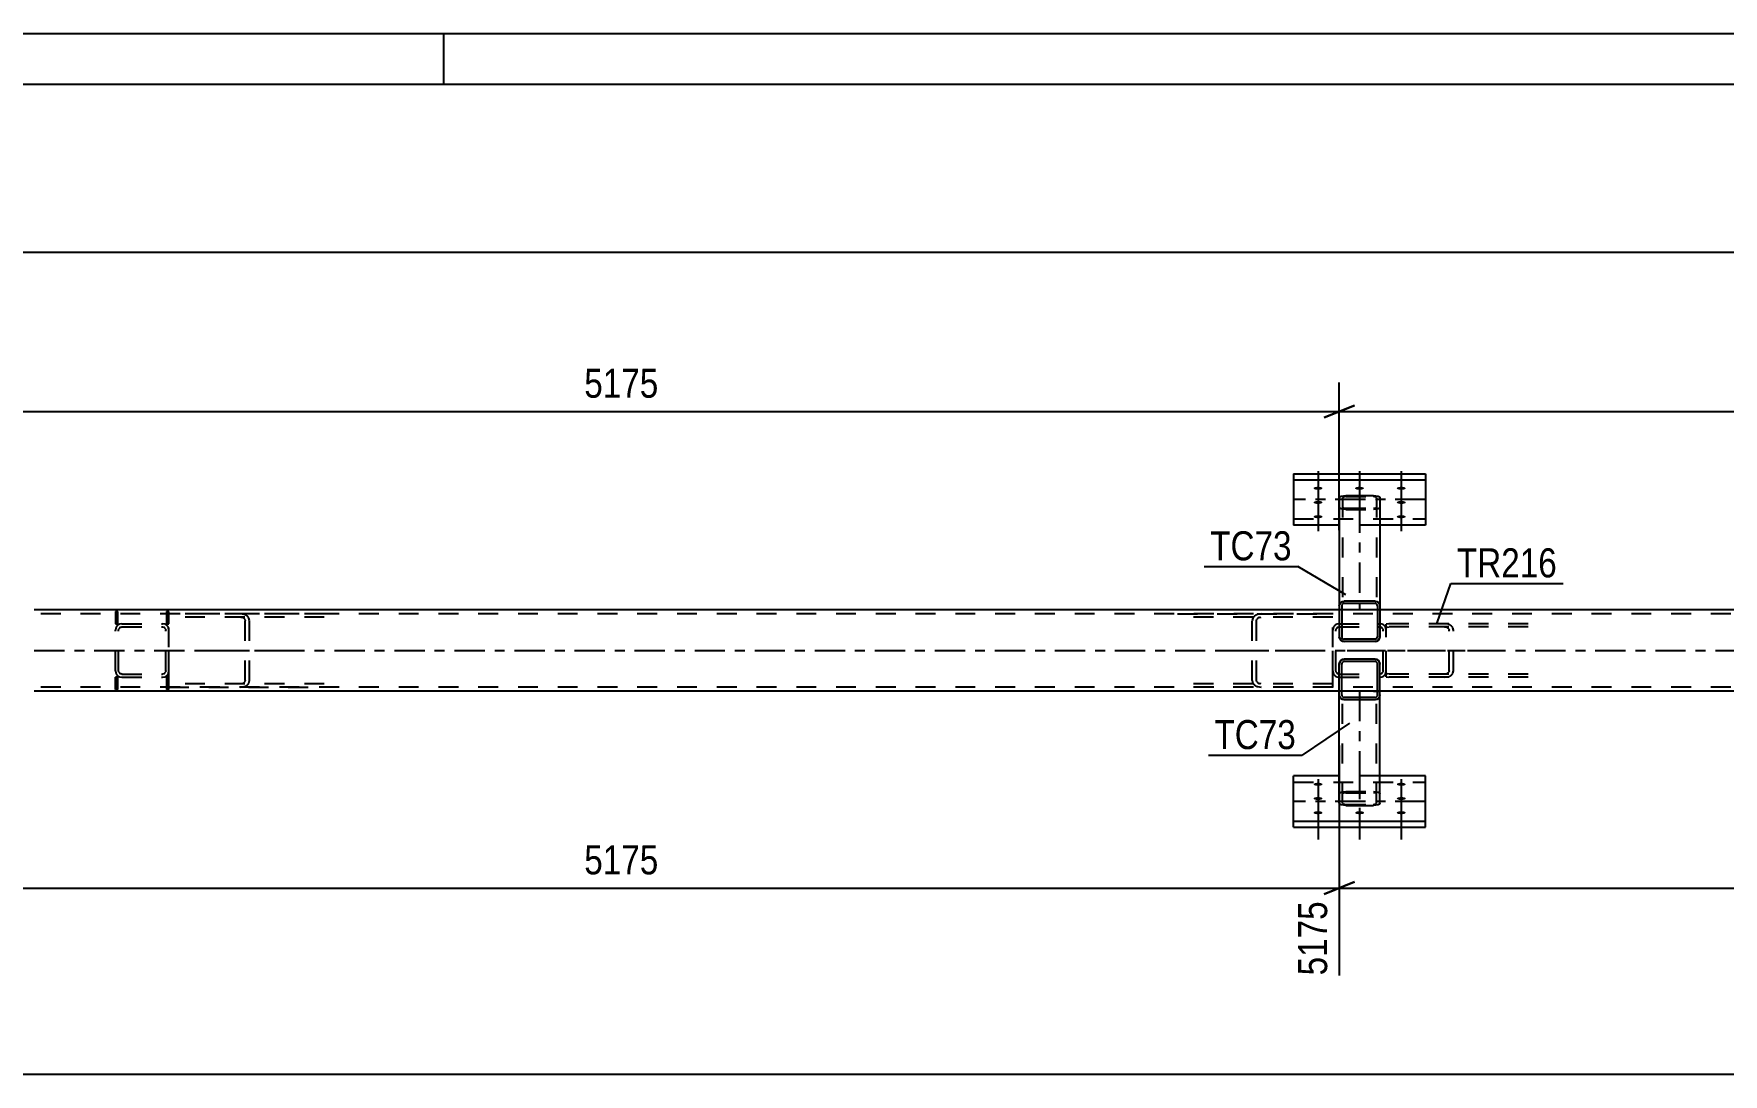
# Model space of a CAD drawing. Header units: millimetres. Extents: x 0 to 1189, y 0 to 841.
# Drawn here: x 98.6 to 265.1, y 738.4 to 841 of the extents above; entities that cross this region are included whole.
import ezdxf

# ---------------------------------------------------------------- set-up
doc = ezdxf.new("R2010")
doc.units = ezdxf.units.MM
doc.linetypes.add('DXK_LINE_DOT2', pattern=[3.9198, 1.9599, -1.9599])
doc.linetypes.add('DXK_LINE_DOT3', pattern=[5.9187, 2.979, -0.9799, 0.9799, -0.9799])
doc.styles.add('Arial Narrow', font='ARIALN.TTF', dxfattribs={"height": 0.2})

# ---------------------------------------------------------------- blocks, each defined once
blk = doc.blocks.new('Unknown-761551702-1163')
at = {"color": 5, "linetype": 'Continuous'}
for p, q in [((1189, 841), (0, 841)), ((139, 836), (139, 841)), ((1184, 836), (5, 836))]:
    blk.add_line(p, q, dxfattribs=at)
blk = doc.blocks.new('Part-761551702-4188 - 4185')
at = {"color": 2, "linetype": 'Continuous'}
for p, q in [((227.28, 784.6), (227.32, 784.78)), ((227.28, 784.6), (227.28, 781.56)), ((227.32, 784.78), (227.42, 784.94)), ((227.42, 784.94), (227.58, 785.04)), ((227.54, 784.69), (227.52, 784.6)), ((227.52, 784.6), (227.52, 781.56)), ((227.59, 784.77), (227.54, 784.69)), ((227.58, 785.04), (227.76, 785.08)), ((227.67, 784.82), (227.59, 784.77)), ((227.76, 784.84), (227.67, 784.82)), ((230.8, 785.08), (227.76, 785.08)), ((230.8, 784.84), (227.76, 784.84)), ((230.8, 785.08), (230.99, 785.04)), ((230.89, 784.82), (230.8, 784.84)), ((230.97, 784.77), (230.89, 784.82)), ((231.02, 784.69), (230.97, 784.77)), ((230.99, 785.04), (231.14, 784.94)), ((231.04, 784.6), (231.02, 784.69)), ((231.04, 784.6), (231.04, 781.56)), ((231.14, 784.94), (231.25, 784.78)), ((231.25, 784.78), (231.28, 784.6)), ((231.28, 784.6), (231.28, 781.56)), ((227.28, 781.56), (227.32, 781.38)), ((227.32, 781.38), (227.42, 781.22)), ((227.42, 781.22), (227.58, 781.12)), ((227.52, 781.56), (227.54, 781.47)), ((227.54, 781.47), (227.59, 781.39)), ((227.58, 781.12), (227.76, 781.08)), ((227.59, 781.39), (227.67, 781.34)), ((227.67, 781.34), (227.76, 781.32)), ((230.8, 781.32), (227.76, 781.32)), ((230.8, 781.08), (227.76, 781.08)), ((230.8, 781.32), (230.89, 781.34)), ((230.8, 781.08), (230.99, 781.12)), ((230.89, 781.34), (230.97, 781.39)), ((230.97, 781.39), (231.02, 781.47)), ((230.99, 781.12), (231.14, 781.22)), ((231.02, 781.47), (231.04, 781.56)), ((231.14, 781.22), (231.25, 781.38)), ((231.25, 781.38), (231.28, 781.56))]:
    blk.add_line(p, q, dxfattribs=at)
at = {"color": 7, "linetype": 'DXK_LINE_DOT2'}
for p, q in [((227.52, 784.2), (227.28, 784.2)), ((231.28, 784.2), (231.04, 784.2)), ((227.32, 781.38), (227.28, 781.56)), ((227.76, 781.08), (227.58, 781.12)), ((230.99, 781.12), (230.8, 781.08)), ((231.28, 781.56), (231.25, 781.38))]:
    blk.add_line(p, q, dxfattribs=at)
for centre, start, end in [((227.76, 781.56), 202.5, 247.5), ((230.8, 781.56), 292.5, 337.5)]:
    blk.add_arc(centre, 0.48, start, end, dxfattribs=at)
blk = doc.blocks.new('Part-761551702-4187 - 4185')
at = {"color": 2, "linetype": 'Continuous'}
for p, q in [((227.32, 779.04), (227.28, 778.86)), ((227.28, 775.82), (227.28, 778.86)), ((227.42, 779.2), (227.32, 779.04)), ((227.58, 779.3), (227.42, 779.2)), ((227.54, 778.95), (227.52, 778.86)), ((227.52, 775.82), (227.52, 778.86)), ((227.59, 779.03), (227.54, 778.95)), ((227.76, 779.34), (227.58, 779.3)), ((227.67, 779.08), (227.59, 779.03)), ((227.76, 779.1), (227.67, 779.08)), ((230.8, 779.34), (227.76, 779.34)), ((230.8, 779.1), (227.76, 779.1)), ((230.99, 779.3), (230.8, 779.34)), ((230.9, 779.08), (230.8, 779.1)), ((230.97, 779.03), (230.9, 779.08)), ((231.03, 778.95), (230.97, 779.03)), ((231.14, 779.2), (230.99, 779.3)), ((231.04, 778.86), (231.03, 778.95)), ((231.04, 775.82), (231.04, 778.86)), ((231.25, 779.04), (231.14, 779.2)), ((231.28, 778.86), (231.25, 779.04)), ((231.28, 775.82), (231.28, 778.86)), ((227.32, 775.64), (227.28, 775.82)), ((227.42, 775.48), (227.32, 775.64)), ((227.58, 775.38), (227.42, 775.48)), ((227.52, 775.82), (227.54, 775.73)), ((227.54, 775.73), (227.59, 775.65)), ((227.76, 775.34), (227.58, 775.38)), ((227.59, 775.65), (227.67, 775.6)), ((227.67, 775.6), (227.76, 775.58)), ((230.8, 775.58), (227.76, 775.58)), ((230.8, 775.34), (227.76, 775.34)), ((230.8, 775.58), (230.9, 775.6)), ((230.99, 775.38), (230.8, 775.34)), ((230.9, 775.6), (230.97, 775.65)), ((230.97, 775.65), (231.03, 775.73)), ((231.14, 775.48), (230.99, 775.38)), ((231.03, 775.73), (231.04, 775.82)), ((231.25, 775.64), (231.14, 775.48)), ((231.28, 775.82), (231.25, 775.64))]:
    blk.add_line(p, q, dxfattribs=at)
at = {"color": 7, "linetype": 'DXK_LINE_DOT2'}
for p, q in [((227.28, 778.86), (227.32, 779.04)), ((227.58, 779.3), (227.76, 779.34)), ((230.8, 779.34), (230.99, 779.3)), ((231.25, 779.04), (231.28, 778.86)), ((227.52, 776.2), (227.28, 776.2)), ((231.28, 776.2), (231.04, 776.2))]:
    blk.add_line(p, q, dxfattribs=at)
for centre, start, end in [((227.76, 778.86), 112.5, 157.5), ((230.8, 778.86), 22.5, 67.5)]:
    blk.add_arc(centre, 0.48, start, end, dxfattribs=at)
blk = doc.blocks.new('Part-761551702-4204 - 4185')
at = {"color": 7, "linetype": 'DXK_LINE_DOT2'}
for p, q in [((106.87, 784.04), (106.63, 784.04)), ((106.63, 784.04), (106.63, 782.84)), ((106.63, 784.04), (106.63, 782.84)), ((106.63, 782.84), (106.87, 782.84)), ((106.87, 782.84), (106.87, 784.04)), ((106.87, 782.84), (106.87, 784.04))]:
    blk.add_line(p, q, dxfattribs=at)
at = {"color": 7, "linetype": 'DXK_LINE_DOT3'}
blk.add_line((106.75, 783.44), (106.75, 783.44), dxfattribs=at)
blk = doc.blocks.new('Part-761551702-4205 - 4185')
at = {"color": 7, "linetype": 'DXK_LINE_DOT2'}
for p, q in [((106.87, 777.56), (106.63, 777.56)), ((106.63, 776.36), (106.63, 777.56)), ((106.63, 777.56), (106.63, 776.36)), ((106.63, 776.36), (106.87, 776.36)), ((106.87, 776.36), (106.87, 777.56)), ((106.87, 776.36), (106.87, 777.56))]:
    blk.add_line(p, q, dxfattribs=at)
at = {"color": 7, "linetype": 'DXK_LINE_DOT3'}
blk.add_line((106.75, 776.96), (106.75, 776.96), dxfattribs=at)
blk = doc.blocks.new('Part-761551702-4398 - 4185')
at = {"color": 2, "linetype": 'Continuous'}
for p, q in [((222.78, 762.78), (222.78, 767.83)), ((227.28, 767.83), (222.78, 767.83)), ((235.78, 767.83), (231.28, 767.83)), ((235.78, 762.78), (235.78, 767.83)), ((222.78, 763.38), (235.78, 763.38)), ((222.78, 762.78), (235.78, 762.78))]:
    blk.add_line(p, q, dxfattribs=at)
at = {"color": 7, "linetype": 'DXK_LINE_DOT2'}
for p, q in [((231.28, 767.83), (227.28, 767.83)), ((222.78, 767.23), (235.78, 767.23))]:
    blk.add_line(p, q, dxfattribs=at)
at = {"color": 7, "linetype": 'DXK_LINE_DOT3'}
blk.add_line((235.78, 765.31), (222.78, 765.31), dxfattribs=at)
blk = doc.blocks.new('Part-761551702-4230 - 4185')
at = {"color": 2, "linetype": 'Continuous'}
for p, q in [((227.28, 795.26), (227.33, 795.34)), ((227.28, 795.26), (227.28, 784.6)), ((227.33, 795.34), (227.47, 795.41)), ((227.47, 795.41), (227.68, 795.46)), ((227.68, 795.46), (227.92, 795.48)), ((227.92, 795.48), (230.64, 795.48)), ((230.64, 795.48), (230.89, 795.46)), ((230.89, 795.46), (231.1, 795.41)), ((231.1, 795.41), (231.24, 795.34)), ((231.24, 795.34), (231.28, 795.26)), ((231.28, 795.26), (231.28, 784.2)), ((231.04, 784.2), (227.52, 784.2))]:
    blk.add_line(p, q, dxfattribs=at)
at = {"color": 7, "linetype": 'DXK_LINE_DOT2'}
for p, q in [((227.63, 795.3), (227.6, 795.26)), ((227.6, 795.26), (227.6, 784.2)), ((227.7, 795.33), (227.63, 795.3)), ((227.8, 795.36), (227.7, 795.33)), ((227.92, 795.37), (227.8, 795.36)), ((227.92, 795.37), (230.64, 795.37)), ((230.77, 795.36), (230.64, 795.37)), ((230.87, 795.33), (230.77, 795.36)), ((230.94, 795.3), (230.87, 795.33)), ((230.96, 795.26), (230.94, 795.3)), ((230.96, 795.26), (230.96, 784.2)), ((227.33, 794.24), (227.28, 794.33)), ((227.47, 794.17), (227.33, 794.24)), ((227.68, 794.12), (227.47, 794.17)), ((227.6, 794.33), (227.63, 794.28)), ((227.63, 794.28), (227.7, 794.25)), ((227.92, 794.11), (227.68, 794.12)), ((227.7, 794.25), (227.8, 794.23)), ((227.8, 794.23), (227.92, 794.22)), ((227.92, 794.22), (230.64, 794.22)), ((227.92, 794.11), (230.64, 794.11)), ((230.64, 794.22), (230.77, 794.23)), ((230.89, 794.12), (230.64, 794.11)), ((230.77, 794.23), (230.87, 794.25)), ((230.87, 794.25), (230.89, 794.26)), ((230.89, 794.26), (230.94, 794.28)), ((231.1, 794.17), (230.89, 794.12)), ((230.94, 794.28), (230.96, 794.33)), ((231.24, 794.24), (231.1, 794.17)), ((231.28, 794.33), (231.24, 794.24)), ((227.28, 784.6), (227.28, 784.2)), ((227.52, 784.2), (227.28, 784.2)), ((230.94, 784.2), (230.96, 784.2)), ((231.28, 784.2), (231.04, 784.2))]:
    blk.add_line(p, q, dxfattribs=at)
at = {"color": 7, "linetype": 'DXK_LINE_DOT3'}
blk.add_line((229.28, 794.79), (229.28, 784.2), dxfattribs=at)
blk = doc.blocks.new('Part-761551702-4231 - 4185')
at = {"color": 2, "linetype": 'Continuous'}
for p, q in [((222.78, 797.62), (235.78, 797.62)), ((222.78, 797.62), (222.78, 792.57)), ((222.78, 797.01), (235.78, 797.01)), ((235.78, 797.62), (235.78, 792.57)), ((227.28, 792.57), (222.78, 792.57)), ((235.78, 792.57), (231.28, 792.57))]:
    blk.add_line(p, q, dxfattribs=at)
at = {"color": 7, "linetype": 'DXK_LINE_DOT3'}
blk.add_line((235.78, 795.09), (222.78, 795.09), dxfattribs=at)
at = {"color": 7, "linetype": 'DXK_LINE_DOT2'}
for p, q in [((222.78, 793.17), (235.78, 793.17)), ((231.28, 792.57), (227.28, 792.57))]:
    blk.add_line(p, q, dxfattribs=at)
blk = doc.blocks.new('Part-761551702-4232 - 4185')
at = {"color": 7, "linetype": 'DXK_LINE_DOT2'}
for p, q in [((232.17, 782.84), (231.91, 782.8)), ((231.91, 777.6), (231.91, 782.8)), ((245.9, 782.84), (232.17, 782.84)), ((238, 782.79), (237.66, 782.84)), ((231.91, 782.45), (232, 782.49)), ((232, 782.49), (232.17, 782.52)), ((245.9, 782.52), (232.17, 782.52)), ((237.66, 782.52), (237.83, 782.49)), ((238.07, 782.32), (238.1, 782.2)), ((238.1, 778.2), (238.1, 782.2)), ((238.54, 782.2), (238.47, 782.44)), ((238.54, 778.2), (238.54, 782.2)), ((232, 777.9), (231.91, 777.95)), ((232.17, 777.88), (232, 777.9)), ((245.9, 777.88), (232.17, 777.88)), ((237.83, 777.9), (237.66, 777.88)), ((238.1, 778.2), (238.07, 778.08)), ((238.47, 777.95), (238.54, 778.2)), ((231.91, 777.6), (232.17, 777.56)), ((245.9, 777.56), (232.17, 777.56)), ((237.66, 777.56), (238, 777.61))]:
    blk.add_line(p, q, dxfattribs=at)
at = {"color": 7, "linetype": 'DXK_LINE_DOT3'}
blk.add_line((228.07, 780.2), (243.16, 780.2), dxfattribs=at)
at = {"color": 7, "linetype": 'DXK_LINE_DOT2'}
for centre, radius, start, end in [((237.8, 782.01), 0.802, 32.4104, 75.4453), ((237.73, 782.11), 0.401, 32.4104, 75.4453), ((237.73, 778.29), 0.401, 284.5547, 327.5896), ((237.8, 778.38), 0.802, 284.5547, 327.5896)]:
    blk.add_arc(centre, radius, start, end, dxfattribs=at)
blk = doc.blocks.new('Part-761551702-4353 - 4185')
at = {"color": 7, "linetype": 'DXK_LINE_DOT2'}
for p, q in [((111.91, 776.6), (111.91, 783.8)), ((127.22, 783.8), (111.91, 783.8)), ((127.22, 783.48), (111.91, 783.48)), ((119.32, 783.75), (118.98, 783.8)), ((118.98, 783.48), (119.15, 783.45)), ((119.39, 783.28), (119.42, 783.16)), ((119.42, 777.24), (119.42, 783.16)), ((119.86, 783.16), (119.79, 783.4)), ((119.86, 777.24), (119.86, 783.16)), ((127.22, 776.92), (111.91, 776.92)), ((111.91, 776.6), (127.22, 776.6)), ((119.15, 776.94), (118.98, 776.92)), ((118.98, 776.6), (119.32, 776.65)), ((119.42, 777.24), (119.39, 777.12)), ((119.79, 776.99), (119.86, 777.24))]:
    blk.add_line(p, q, dxfattribs=at)
at = {"color": 7, "linetype": 'DXK_LINE_DOT3'}
blk.add_line((114.92, 780.2), (123.16, 780.2), dxfattribs=at)
at = {"color": 7, "linetype": 'DXK_LINE_DOT2'}
for centre, radius, start, end in [((119.05, 783.07), 0.401, 32.4105, 75.4453), ((119.12, 782.97), 0.802, 32.4105, 75.4453), ((119.05, 777.33), 0.401, 284.5547, 327.5895), ((119.12, 777.42), 0.802, 284.5547, 327.5895)]:
    blk.add_arc(centre, radius, start, end, dxfattribs=at)
blk = doc.blocks.new('Part-761551702-4354 - 4185')
at = {"color": 7, "linetype": 'DXK_LINE_DOT2'}
for p, q in [((211.33, 783.8), (226.63, 783.8)), ((226.63, 783.48), (211.33, 783.48)), ((218.76, 783.4), (218.69, 783.16)), ((218.69, 777.24), (218.69, 783.16)), ((219.13, 783.16), (219.16, 783.28)), ((219.13, 777.24), (219.13, 783.16)), ((219.57, 783.8), (219.23, 783.75)), ((219.4, 783.45), (219.57, 783.48)), ((226.63, 776.6), (226.63, 783.8)), ((226.63, 776.92), (211.33, 776.92)), ((226.63, 776.6), (211.33, 776.6)), ((218.69, 777.24), (218.76, 776.99)), ((219.16, 777.12), (219.13, 777.24)), ((219.23, 776.65), (219.57, 776.6)), ((219.57, 776.92), (219.4, 776.94))]:
    blk.add_line(p, q, dxfattribs=at)
at = {"color": 7, "linetype": 'DXK_LINE_DOT3'}
blk.add_line((215.39, 780.2), (223.63, 780.2), dxfattribs=at)
at = {"color": 7, "linetype": 'DXK_LINE_DOT2'}
for centre, radius, start, end in [((219.43, 782.97), 0.802, 104.5547, 147.5895), ((219.5, 783.07), 0.401, 104.5547, 147.5895), ((219.43, 777.42), 0.802, 212.4105, 255.4453), ((219.5, 777.33), 0.401, 212.4105, 255.4453)]:
    blk.add_arc(centre, radius, start, end, dxfattribs=at)
blk = doc.blocks.new('Bolt-761551702-4297 - 4185')
at = {"linetype": 'Continuous'}
for points in [[(225.18, 796.34), (225.28, 796.34), (225.36, 796.33), (225.44, 796.32), (225.51, 796.29), (225.57, 796.27), (225.6, 796.24), (225.62, 796.21), (225.62, 796.18), (225.6, 796.15), (225.57, 796.12), (225.51, 796.09), (225.44, 796.07), (225.36, 796.06), (225.28, 796.05), (225.18, 796.04), (225.09, 796.05), (225.01, 796.06), (224.93, 796.07), (224.86, 796.09), (224.8, 796.12), (224.77, 796.15), (224.75, 796.18), (224.75, 796.21), (224.77, 796.24), (224.8, 796.27), (224.86, 796.29), (224.93, 796.32), (225.01, 796.33), (225.09, 796.34)], [(229.26, 796.34), (229.36, 796.34), (229.44, 796.33), (229.52, 796.32), (229.59, 796.29), (229.65, 796.27), (229.68, 796.24), (229.7, 796.21), (229.7, 796.18), (229.68, 796.15), (229.65, 796.12), (229.59, 796.09), (229.52, 796.07), (229.44, 796.06), (229.36, 796.05), (229.26, 796.04), (229.17, 796.05), (229.09, 796.06), (229.01, 796.07), (228.94, 796.09), (228.88, 796.12), (228.85, 796.15), (228.83, 796.18), (228.83, 796.21), (228.85, 796.24), (228.88, 796.27), (228.94, 796.29), (229.01, 796.32), (229.09, 796.33), (229.17, 796.34)], [(233.38, 796.34), (233.48, 796.34), (233.56, 796.33), (233.64, 796.32), (233.71, 796.29), (233.77, 796.27), (233.8, 796.24), (233.82, 796.21), (233.82, 796.18), (233.8, 796.15), (233.77, 796.12), (233.71, 796.09), (233.64, 796.07), (233.56, 796.06), (233.48, 796.05), (233.38, 796.04), (233.29, 796.05), (233.21, 796.06), (233.13, 796.07), (233.06, 796.09), (233, 796.12), (232.97, 796.15), (232.95, 796.18), (232.95, 796.21), (232.97, 796.24), (233, 796.27), (233.06, 796.29), (233.13, 796.32), (233.21, 796.33), (233.29, 796.34)], [(225.18, 794.95), (225.28, 794.95), (225.36, 794.94), (225.44, 794.92), (225.51, 794.9), (225.57, 794.87), (225.6, 794.84), (225.62, 794.81), (225.62, 794.78), (225.6, 794.75), (225.57, 794.72), (225.51, 794.7), (225.44, 794.68), (225.36, 794.66), (225.28, 794.65), (225.18, 794.65), (225.09, 794.65), (225.01, 794.66), (224.93, 794.68), (224.86, 794.7), (224.8, 794.72), (224.77, 794.75), (224.75, 794.78), (224.75, 794.81), (224.77, 794.84), (224.8, 794.87), (224.86, 794.9), (224.93, 794.92), (225.01, 794.94), (225.09, 794.95)], [(233.38, 794.95), (233.48, 794.95), (233.56, 794.94), (233.64, 794.92), (233.71, 794.9), (233.77, 794.87), (233.8, 794.84), (233.82, 794.81), (233.82, 794.78), (233.8, 794.75), (233.77, 794.72), (233.71, 794.7), (233.64, 794.68), (233.56, 794.66), (233.48, 794.65), (233.38, 794.65), (233.29, 794.65), (233.21, 794.66), (233.13, 794.68), (233.06, 794.7), (233, 794.72), (232.97, 794.75), (232.95, 794.78), (232.95, 794.81), (232.97, 794.84), (233, 794.87), (233.06, 794.9), (233.13, 794.92), (233.21, 794.94), (233.29, 794.95)], [(225.18, 793.54), (225.28, 793.54), (225.36, 793.53), (225.44, 793.51), (225.51, 793.49), (225.57, 793.46), (225.6, 793.44), (225.62, 793.4), (225.62, 793.37), (225.6, 793.34), (225.57, 793.31), (225.51, 793.29), (225.44, 793.27), (225.36, 793.25), (225.28, 793.24), (225.18, 793.24), (225.09, 793.24), (225.01, 793.25), (224.93, 793.27), (224.86, 793.29), (224.8, 793.31), (224.77, 793.34), (224.75, 793.37), (224.75, 793.4), (224.77, 793.44), (224.8, 793.46), (224.86, 793.49), (224.93, 793.51), (225.01, 793.53), (225.09, 793.54)], [(233.38, 793.54), (233.48, 793.54), (233.56, 793.53), (233.64, 793.51), (233.71, 793.49), (233.77, 793.46), (233.8, 793.44), (233.82, 793.4), (233.82, 793.37), (233.8, 793.34), (233.77, 793.31), (233.71, 793.29), (233.64, 793.27), (233.56, 793.25), (233.48, 793.24), (233.38, 793.24), (233.29, 793.24), (233.21, 793.25), (233.13, 793.27), (233.06, 793.29), (233, 793.31), (232.97, 793.34), (232.95, 793.37), (232.95, 793.4), (232.97, 793.44), (233, 793.46), (233.06, 793.49), (233.13, 793.51), (233.21, 793.53), (233.29, 793.54)]]:
    blk.add_hatch(color=1, dxfattribs=at).paths.add_polyline_path(points)
at = {"color": 1, "linetype": 'Continuous'}
for p, q in [((225.18, 797.89), (225.18, 794.77)), ((229.26, 797.89), (229.26, 794.77)), ((233.38, 797.89), (233.38, 794.77)), ((225.18, 796.49), (225.18, 793.37)), ((233.38, 796.49), (233.38, 793.37)), ((225.18, 795.08), (225.18, 791.96)), ((233.38, 795.08), (233.38, 791.96))]:
    blk.add_line(p, q, dxfattribs=at)
at = {"color": 1, "linetype": 'DXK_LINE_DOT2'}
blk.add_line((229.26, 795.08), (229.26, 791.96), dxfattribs=at)
blk = doc.blocks.new('Part-761551702-4340 - 4185')
at = {"color": 7, "linetype": 'DXK_LINE_DOT2'}
for p, q in [((107.27, 782.84), (107.03, 782.79)), ((107.27, 782.84), (111.27, 782.84)), ((111.52, 782.79), (111.27, 782.84)), ((106.68, 782.44), (106.63, 782.2)), ((106.63, 778.2), (106.63, 782.2)), ((106.95, 782.2), (106.98, 782.32)), ((106.95, 778.2), (106.95, 782.2)), ((107.15, 782.49), (107.27, 782.52)), ((107.27, 782.52), (111.27, 782.52)), ((111.27, 782.52), (111.4, 782.49)), ((111.57, 782.32), (111.59, 782.2)), ((111.59, 778.2), (111.59, 782.2)), ((111.91, 782.2), (111.87, 782.44)), ((111.91, 778.2), (111.91, 782.2)), ((106.63, 778.2), (106.68, 777.95)), ((106.98, 778.08), (106.95, 778.2)), ((107.27, 777.88), (107.15, 777.9)), ((107.27, 777.88), (111.27, 777.88)), ((111.4, 777.9), (111.27, 777.88)), ((111.59, 778.2), (111.57, 778.08)), ((111.87, 777.95), (111.91, 778.2)), ((107.03, 777.61), (107.27, 777.56)), ((107.27, 777.56), (111.27, 777.56)), ((111.27, 777.56), (111.52, 777.61))]:
    blk.add_line(p, q, dxfattribs=at)
at = {"color": 7, "linetype": 'DXK_LINE_DOT3'}
blk.add_line((109.27, 780.2), (109.27, 780.2), dxfattribs=at)
at = {"color": 7, "linetype": 'DXK_LINE_DOT2'}
for centre, radius, start, end in [((107.27, 782.2), 0.64, 112.5, 157.5), ((111.27, 782.2), 0.64, 22.5, 67.5), ((107.27, 782.2), 0.32, 112.5, 157.5), ((111.27, 782.2), 0.32, 22.5, 67.5), ((107.27, 778.2), 0.64, 202.5, 247.5), ((107.27, 778.2), 0.32, 202.5, 247.5), ((111.27, 778.2), 0.32, 292.5, 337.5), ((111.27, 778.2), 0.64, 292.5, 337.5)]:
    blk.add_arc(centre, radius, start, end, dxfattribs=at)
blk = doc.blocks.new('Part-761551702-4345 - 4185')
at = {"color": 7, "linetype": 'DXK_LINE_DOT2'}
for p, q in [((227.28, 775.82), (227.28, 776.2)), ((227.52, 776.2), (227.28, 776.2)), ((227.6, 765.14), (227.6, 776.2)), ((230.64, 776.2), (231.28, 776.2)), ((230.87, 776.2), (230.89, 776.2)), ((230.94, 776.2), (230.96, 776.2)), ((230.96, 765.14), (230.96, 776.2)), ((231.28, 775.82), (231.28, 776.2)), ((227.28, 766.07), (227.33, 766.16)), ((227.33, 766.16), (227.47, 766.23)), ((227.47, 766.23), (227.68, 766.27)), ((227.63, 766.11), (227.6, 766.07)), ((227.7, 766.15), (227.63, 766.11)), ((227.68, 766.27), (227.92, 766.29)), ((227.8, 766.17), (227.7, 766.15)), ((227.92, 766.18), (227.8, 766.17)), ((227.92, 766.29), (230.64, 766.29)), ((227.92, 766.18), (230.64, 766.18)), ((230.64, 766.29), (230.89, 766.27)), ((230.77, 766.17), (230.64, 766.18)), ((230.87, 766.15), (230.77, 766.17)), ((230.87, 766.15), (230.89, 766.14)), ((230.89, 766.27), (231.1, 766.23)), ((230.89, 766.14), (230.94, 766.11)), ((230.96, 766.07), (230.94, 766.11)), ((231.1, 766.23), (231.24, 766.16)), ((231.24, 766.16), (231.28, 766.07)), ((227.6, 765.14), (227.63, 765.1)), ((227.63, 765.1), (227.7, 765.06)), ((227.7, 765.06), (227.8, 765.04)), ((227.8, 765.04), (227.92, 765.03)), ((227.92, 765.03), (230.64, 765.03)), ((230.64, 765.03), (230.77, 765.04)), ((230.77, 765.04), (230.87, 765.06)), ((230.87, 765.06), (230.94, 765.1)), ((230.94, 765.1), (230.96, 765.14))]:
    blk.add_line(p, q, dxfattribs=at)
at = {"color": 2, "linetype": 'Continuous'}
for p, q in [((231.04, 776.2), (227.52, 776.2)), ((227.28, 765.14), (227.28, 775.82)), ((231.28, 765.14), (231.28, 775.82)), ((227.33, 765.06), (227.28, 765.14)), ((227.47, 764.99), (227.33, 765.06)), ((227.68, 764.94), (227.47, 764.99)), ((227.92, 764.92), (227.68, 764.94)), ((227.92, 764.92), (230.64, 764.92)), ((230.89, 764.94), (230.64, 764.92)), ((231.1, 764.99), (230.89, 764.94)), ((231.24, 765.06), (231.1, 764.99)), ((231.28, 765.14), (231.24, 765.06))]:
    blk.add_line(p, q, dxfattribs=at)
at = {"color": 7, "linetype": 'DXK_LINE_DOT3'}
blk.add_line((229.28, 776.2), (229.28, 765.61), dxfattribs=at)
blk = doc.blocks.new('Part-761551702-4376 - 4185')
at = {"color": 7, "linetype": 'DXK_LINE_DOT2'}
for p, q in [((111.91, 784.04), (111.67, 784.04)), ((111.67, 784.04), (111.67, 782.84)), ((111.67, 782.84), (111.91, 782.84)), ((111.91, 782.84), (111.91, 784.04))]:
    blk.add_line(p, q, dxfattribs=at)
at = {"color": 7, "linetype": 'DXK_LINE_DOT3'}
blk.add_line((111.79, 783.44), (111.79, 783.44), dxfattribs=at)
blk = doc.blocks.new('Part-761551702-4377 - 4185')
at = {"color": 7, "linetype": 'DXK_LINE_DOT2'}
for p, q in [((111.91, 777.56), (111.67, 777.56)), ((111.67, 777.56), (111.67, 776.36)), ((111.67, 776.36), (111.91, 776.36)), ((111.91, 776.36), (111.91, 777.56))]:
    blk.add_line(p, q, dxfattribs=at)
at = {"color": 7, "linetype": 'DXK_LINE_DOT3'}
blk.add_line((111.79, 776.96), (111.79, 776.96), dxfattribs=at)
blk = doc.blocks.new('Part-761551702-4383 - 4185')
at = {"color": 2, "linetype": 'Continuous'}
for p, q in [((227.28, 784.2), (98.63, 784.2)), ((467.28, 784.2), (231.28, 784.2)), ((227.28, 776.2), (98.63, 776.2)), ((467.28, 776.2), (231.28, 776.2))]:
    blk.add_line(p, q, dxfattribs=at)
at = {"color": 7, "linetype": 'DXK_LINE_DOT2'}
for p, q in [((1077.27, 783.8), (98.63, 783.8)), ((231.28, 784.2), (227.28, 784.2)), ((1077.27, 776.6), (98.63, 776.6)), ((231.28, 776.2), (227.28, 776.2))]:
    blk.add_line(p, q, dxfattribs=at)
at = {"color": 7, "linetype": 'DXK_LINE_DOT3'}
blk.add_line((98.63, 780.2), (1077.27, 780.2), dxfattribs=at)
blk = doc.blocks.new('Bolt-761551702-4399 - 4185')
at = {"linetype": 'Continuous'}
for points in [[(225.18, 766.86), (225.09, 766.86), (225.01, 766.87), (224.93, 766.89), (224.86, 766.91), (224.8, 766.93), (224.77, 766.96), (224.75, 766.99), (224.75, 767.02), (224.77, 767.06), (224.8, 767.08), (224.86, 767.11), (224.93, 767.13), (225.01, 767.15), (225.09, 767.16), (225.18, 767.16), (225.28, 767.16), (225.36, 767.15), (225.44, 767.13), (225.51, 767.11), (225.57, 767.08), (225.6, 767.06), (225.62, 767.02), (225.62, 766.99), (225.6, 766.96), (225.57, 766.93), (225.51, 766.91), (225.44, 766.89), (225.36, 766.87), (225.28, 766.86)], [(233.38, 766.86), (233.29, 766.86), (233.21, 766.87), (233.13, 766.89), (233.06, 766.91), (233, 766.93), (232.97, 766.96), (232.95, 766.99), (232.95, 767.02), (232.97, 767.06), (233, 767.08), (233.06, 767.11), (233.13, 767.13), (233.21, 767.15), (233.29, 767.16), (233.38, 767.16), (233.48, 767.16), (233.56, 767.15), (233.64, 767.13), (233.71, 767.11), (233.77, 767.08), (233.8, 767.06), (233.82, 767.02), (233.82, 766.99), (233.8, 766.96), (233.77, 766.93), (233.71, 766.91), (233.64, 766.89), (233.56, 766.87), (233.48, 766.86)], [(225.18, 765.46), (225.09, 765.46), (225.01, 765.47), (224.93, 765.49), (224.86, 765.51), (224.8, 765.53), (224.77, 765.56), (224.75, 765.59), (224.75, 765.62), (224.77, 765.65), (224.8, 765.68), (224.86, 765.71), (224.93, 765.73), (225.01, 765.74), (225.09, 765.75), (225.18, 765.76), (225.28, 765.75), (225.36, 765.74), (225.44, 765.73), (225.51, 765.71), (225.57, 765.68), (225.6, 765.65), (225.62, 765.62), (225.62, 765.59), (225.6, 765.56), (225.57, 765.53), (225.51, 765.51), (225.44, 765.49), (225.36, 765.47), (225.28, 765.46)], [(233.38, 765.46), (233.29, 765.46), (233.21, 765.47), (233.13, 765.49), (233.06, 765.51), (233, 765.53), (232.97, 765.56), (232.95, 765.59), (232.95, 765.62), (232.97, 765.65), (233, 765.68), (233.06, 765.71), (233.13, 765.73), (233.21, 765.74), (233.29, 765.75), (233.38, 765.76), (233.48, 765.75), (233.56, 765.74), (233.64, 765.73), (233.71, 765.71), (233.77, 765.68), (233.8, 765.65), (233.82, 765.62), (233.82, 765.59), (233.8, 765.56), (233.77, 765.53), (233.71, 765.51), (233.64, 765.49), (233.56, 765.47), (233.48, 765.46)], [(225.18, 764.05), (225.09, 764.06), (225.01, 764.07), (224.93, 764.08), (224.86, 764.1), (224.8, 764.13), (224.77, 764.16), (224.75, 764.19), (224.75, 764.22), (224.77, 764.25), (224.8, 764.28), (224.86, 764.31), (224.93, 764.33), (225.01, 764.34), (225.09, 764.35), (225.18, 764.36), (225.28, 764.35), (225.36, 764.34), (225.44, 764.33), (225.51, 764.31), (225.57, 764.28), (225.6, 764.25), (225.62, 764.22), (225.62, 764.19), (225.6, 764.16), (225.57, 764.13), (225.51, 764.1), (225.44, 764.08), (225.36, 764.07), (225.28, 764.06)], [(229.28, 764.05), (229.19, 764.06), (229.11, 764.07), (229.03, 764.08), (228.96, 764.1), (228.9, 764.13), (228.87, 764.16), (228.85, 764.19), (228.85, 764.22), (228.87, 764.25), (228.9, 764.28), (228.96, 764.31), (229.03, 764.33), (229.11, 764.34), (229.19, 764.35), (229.28, 764.36), (229.38, 764.35), (229.46, 764.34), (229.54, 764.33), (229.61, 764.31), (229.67, 764.28), (229.7, 764.25), (229.72, 764.22), (229.72, 764.19), (229.7, 764.16), (229.67, 764.13), (229.61, 764.1), (229.54, 764.08), (229.46, 764.07), (229.38, 764.06)], [(233.38, 764.05), (233.29, 764.06), (233.21, 764.07), (233.13, 764.08), (233.06, 764.1), (233, 764.13), (232.97, 764.16), (232.95, 764.19), (232.95, 764.22), (232.97, 764.25), (233, 764.28), (233.06, 764.31), (233.13, 764.33), (233.21, 764.34), (233.29, 764.35), (233.38, 764.36), (233.48, 764.35), (233.56, 764.34), (233.64, 764.33), (233.71, 764.31), (233.77, 764.28), (233.8, 764.25), (233.82, 764.22), (233.82, 764.19), (233.8, 764.16), (233.77, 764.13), (233.71, 764.1), (233.64, 764.08), (233.56, 764.07), (233.48, 764.06)]]:
    blk.add_hatch(color=1, dxfattribs=at).paths.add_polyline_path(points)
at = {"color": 1, "linetype": 'Continuous'}
for p, q in [((225.18, 767.5), (225.18, 764.38)), ((225.18, 766.1), (225.18, 762.98)), ((233.38, 767.5), (233.38, 764.38)), ((233.38, 766.1), (233.38, 762.98)), ((225.18, 764.69), (225.18, 761.57)), ((229.28, 764.69), (229.28, 761.57)), ((233.38, 764.69), (233.38, 761.57))]:
    blk.add_line(p, q, dxfattribs=at)
at = {"color": 1, "linetype": 'DXK_LINE_DOT2'}
blk.add_line((229.28, 767.5), (229.28, 764.38), dxfattribs=at)
blk = doc.blocks.new('Part-761551702-4409 - 4185')
at = {"color": 7, "linetype": 'DXK_LINE_DOT2'}
for p, q in [((227.27, 782.84), (227.03, 782.79)), ((227.27, 782.84), (231.27, 782.84)), ((231.52, 782.79), (231.27, 782.84)), ((226.68, 782.44), (226.63, 782.2)), ((226.63, 778.2), (226.63, 782.2)), ((226.95, 782.2), (226.98, 782.32)), ((226.95, 778.2), (226.95, 782.2)), ((227.15, 782.49), (227.27, 782.52)), ((227.27, 782.52), (231.27, 782.52)), ((231.27, 782.52), (231.4, 782.49)), ((231.57, 782.32), (231.59, 782.2)), ((231.59, 778.2), (231.59, 782.2)), ((231.91, 782.2), (231.87, 782.44)), ((231.91, 778.2), (231.91, 782.2)), ((226.63, 778.2), (226.68, 777.95)), ((226.98, 778.08), (226.95, 778.2)), ((227.27, 777.88), (227.15, 777.9)), ((227.27, 777.88), (231.27, 777.88)), ((231.4, 777.9), (231.27, 777.88)), ((231.59, 778.2), (231.57, 778.08)), ((231.87, 777.95), (231.91, 778.2)), ((227.03, 777.61), (227.27, 777.56)), ((227.27, 777.56), (231.27, 777.56)), ((231.27, 777.56), (231.52, 777.61))]:
    blk.add_line(p, q, dxfattribs=at)
at = {"color": 7, "linetype": 'DXK_LINE_DOT3'}
blk.add_line((229.27, 780.2), (229.27, 780.2), dxfattribs=at)
at = {"color": 7, "linetype": 'DXK_LINE_DOT2'}
for centre, radius, start, end in [((227.27, 782.2), 0.64, 112.5, 157.5), ((231.27, 782.2), 0.64, 22.5, 67.5), ((227.27, 782.2), 0.32, 112.5, 157.5), ((231.27, 782.2), 0.32, 22.5, 67.5), ((227.27, 778.2), 0.64, 202.5, 247.5), ((227.27, 778.2), 0.32, 202.5, 247.5), ((231.27, 778.2), 0.32, 292.5, 337.5), ((231.27, 778.2), 0.64, 292.5, 337.5)]:
    blk.add_arc(centre, radius, start, end, dxfattribs=at)
blk = doc.blocks.new('StraightDimension-761551702-4433 - 4185')
at = {"color": 7, "linetype": 'Continuous'}
for p, q in [((85.73, 775.2), (85.73, 753.65)), ((227.28, 770.83), (227.28, 748.17)), ((87.23, 757.38), (84.23, 756.18)), ((85.73, 756.78), (227.28, 756.78)), ((225.78, 756.18), (228.78, 757.38))]:
    blk.add_line(p, q, dxfattribs=at)
at = {"color": 0}
blk.add_wipeout([(160.77, 757.53), (160.77, 761.73), (152.25, 761.73), (152.25, 757.53)], dxfattribs=at)
at = {"color": 0, "linetype": 'Continuous'}
for points in [[(85.13, 756.08), (80.93, 756.08), (80.93, 753.05), (85.13, 753.05)], [(226.68, 756.08), (222.48, 756.08), (222.48, 747.57), (226.68, 747.57)]]:
    blk.add_wipeout(points, dxfattribs=at)
at = {"color": 3, "style": 'Arial Narrow'}
blk.add_text('5175', height=2.863, dxfattribs=at).set_placement((152.85, 758.13))
at = {"color": 3, "linetype": 'Continuous', "style": 'Arial Narrow'}
for s, height, p in [('0', 2.86, (84.53, 753.65)), ('5175', 2.863, (226.08, 748.17))]:
    blk.add_text(s, height=height, rotation=90.0002, dxfattribs=at).set_placement(p)
blk = doc.blocks.new('StraightDimension-761551702-4447 - 4185')
at = {"color": 7, "linetype": 'Continuous'}
for p, q in [((227.28, 770.83), (227.28, 748.17)), ((228.78, 757.38), (225.78, 756.18)), ((227.28, 756.78), (467.28, 756.78))]:
    blk.add_line(p, q, dxfattribs=at)
blk = doc.blocks.new('StraightDimension-761551702-4662 - 4185')
at = {"color": 7, "linetype": 'Continuous'}
blk.add_line((84.73, 738.43), (1091.17, 738.43), dxfattribs=at)
blk = doc.blocks.new('StraightDimension-761551702-12503 - 4185')
at = {"color": 7, "linetype": 'Continuous'}
for p, q in [((227.28, 792.05), (227.28, 806.62)), ((228.78, 804.37), (225.78, 803.17)), ((227.28, 803.77), (467.28, 803.77))]:
    blk.add_line(p, q, dxfattribs=at)
blk = doc.blocks.new('StraightDimension-761551702-12504 - 4185')
at = {"color": 7, "linetype": 'Continuous'}
for p, q in [((85.73, 785.2), (85.73, 806.62)), ((227.28, 792.05), (227.28, 806.62)), ((87.23, 804.37), (84.23, 803.17)), ((85.73, 803.77), (227.28, 803.77)), ((225.78, 803.17), (228.78, 804.37))]:
    blk.add_line(p, q, dxfattribs=at)
at = {"color": 0}
blk.add_wipeout([(160.77, 804.52), (160.77, 808.72), (152.25, 808.72), (152.25, 804.52)], dxfattribs=at)
at = {"color": 3, "style": 'Arial Narrow'}
blk.add_text('5175', height=2.863, dxfattribs=at).set_placement((152.85, 805.12))
blk = doc.blocks.new('StraightDimension-761551702-12778 - 4185')
at = {"color": 7, "linetype": 'Continuous'}
blk.add_line((85.73, 819.48), (1090.17, 819.48), dxfattribs=at)
blk = doc.blocks.new('Mark-761551702-4341 - 4185')
at = {"color": 0}
blk.add_wipeout([(223.01, 770.48), (223.01, 773.48), (214.97, 773.48), (214.97, 770.48)], dxfattribs=at)
blk.add_wipeout([(223.01, 770.48), (223.01, 773.48), (214.97, 773.48), (214.97, 770.48)], dxfattribs=at)
at = {"color": 30, "linetype": 'Continuous'}
for p in [(228.3, 773.05), (214.37, 769.88)]:
    blk.add_line(p, (223.61, 769.88), dxfattribs=at)
at = {"color": 3, "style": 'Arial Narrow'}
blk.add_text('TC73', height=2.863, dxfattribs=at).set_placement((214.97, 770.48))
blk = doc.blocks.new('Mark-761551702-4226 - 4185')
at = {"color": 0}
blk.add_wipeout([(222.58, 789.09), (222.58, 792.09), (214.55, 792.09), (214.55, 789.09)], dxfattribs=at)
blk.add_wipeout([(222.58, 789.09), (222.58, 792.09), (214.55, 792.09), (214.55, 789.09)], dxfattribs=at)
at = {"color": 30, "linetype": 'Continuous'}
for p in [(213.95, 788.49), (227.93, 785.69)]:
    blk.add_line(p, (223.18, 788.49), dxfattribs=at)
at = {"color": 3, "style": 'Arial Narrow'}
blk.add_text('TC73', height=2.863, dxfattribs=at).set_placement((214.55, 789.09))
blk = doc.blocks.new('Mark-761551702-4379 - 4185')
at = {"color": 0}
blk.add_wipeout([(248.74, 787.41), (248.74, 790.41), (238.87, 790.41), (238.87, 787.41)], dxfattribs=at)
blk.add_wipeout([(248.74, 787.41), (248.74, 790.41), (238.87, 790.41), (238.87, 787.41)], dxfattribs=at)
at = {"color": 30, "linetype": 'Continuous'}
for p, q in [((236.92, 782.93), (238.27, 786.81)), ((238.27, 786.81), (249.34, 786.81))]:
    blk.add_line(p, q, dxfattribs=at)
at = {"color": 3, "style": 'Arial Narrow'}
blk.add_text('TR216', height=2.863, dxfattribs=at).set_placement((238.87, 787.41))

msp = doc.modelspace()

# ---------------------------------------------------------------- block references
for name in ['Unknown-761551702-1163', 'Bolt-761551702-4297 - 4185', 'Part-761551702-4231 - 4185', 'Part-761551702-4230 - 4185', 'Part-761551702-4188 - 4185', 'Part-761551702-4383 - 4185', 'Part-761551702-4204 - 4185', 'Part-761551702-4340 - 4185', 'Part-761551702-4376 - 4185', 'Part-761551702-4353 - 4185', 'Part-761551702-4354 - 4185', 'Part-761551702-4409 - 4185', 'Part-761551702-4232 - 4185', 'Part-761551702-4187 - 4185', 'Part-761551702-4205 - 4185', 'Part-761551702-4377 - 4185', 'Part-761551702-4345 - 4185', 'Part-761551702-4398 - 4185', 'Bolt-761551702-4399 - 4185']:
    msp.add_blockref(name, (0, 0))

# ---------------------------------------------------------------- next in the draw order: block references
for name in ['StraightDimension-761551702-12503 - 4185', 'StraightDimension-761551702-4433 - 4185']:
    msp.add_blockref(name, (0, 0))

# ---------------------------------------------------------------- next in the draw order: block references
for name in ['StraightDimension-761551702-12504 - 4185', 'StraightDimension-761551702-4447 - 4185']:
    msp.add_blockref(name, (0, 0))

# ---------------------------------------------------------------- next in the draw order: block references
for name in ['StraightDimension-761551702-12778 - 4185', 'StraightDimension-761551702-4662 - 4185']:
    msp.add_blockref(name, (0, 0))

# ---------------------------------------------------------------- next in the draw order: block references
for name in ['Mark-761551702-4226 - 4185', 'Mark-761551702-4379 - 4185', 'Mark-761551702-4341 - 4185']:
    msp.add_blockref(name, (0, 0))

doc.saveas('drawing.dxf')
